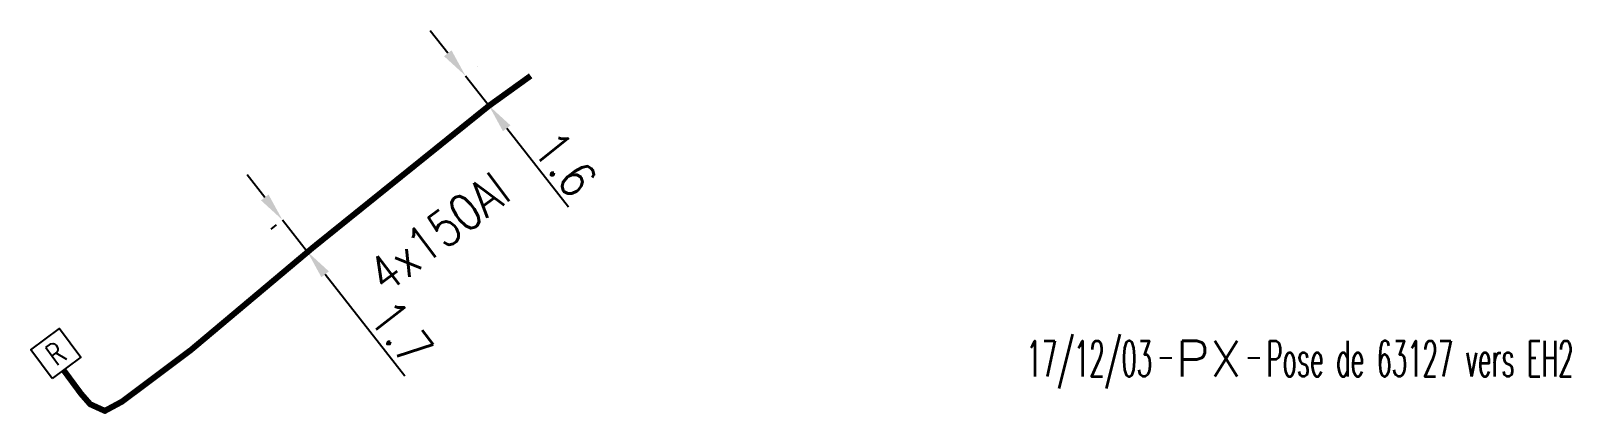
# Model space of a CAD drawing. Header units: millimetres. Extents: x 80000 to 81010, y 144000 to 145002.
# Drawn here: x 80563.1 to 80627.7, y 144985.8 to 145001.9 of the extents above; entities that cross this region are included whole.
import ezdxf
from ezdxf.enums import TextEntityAlignment as Align

# ---------------------------------------------------------------- set-up
doc = ezdxf.new("R2010")
doc.units = ezdxf.units.MM
doc.header["$PDMODE"] = 34
doc.linetypes.add('B_ST_AL', pattern=[2000, 1000, 1000])
doc.layers.get('0').update_dxf_attribs({"linetype": 'CONTINUOUS'})
doc.layers.get('Defpoints').update_dxf_attribs({"linetype": 'CONTINUOUS'})
doc.layers.add('B_100', color=3, linetype='CONTINUOUS')
doc.layers.add('B_200', color=7, linetype='CONTINUOUS')
doc.styles.add('M_ROMANS', font='ROMANS.shx', dxfattribs={"width": 0.75})
doc.styles.get("Standard").update_dxf_attribs({"font": 'romans.shx', "width": 0.85})
doc.dimstyles.get("Standard").update_dxf_attribs({"dimtxt": 1.5, "dimasz": 1.2, "dimexe": 0.625, "dimexo": 0.625, "dimgap": 0.25, "dimtad": 1, "dimdec": 1, "dimzin": 0, "dimdsep": 46, "dimtxsty": 'Standard', "dimcen": -0.5, "dimadec": 0, "dimazin": 0, "dimtfac": 1, "dimtdec": 1, "dimtmove": 0, "dimatfit": 3, "dimfxl": 0, "dimtolj": 1, "dimtzin": 0, "dimarcsym": 0})

# ---------------------------------------------------------------- blocks, each defined once
blk = doc.blocks.new('*D159')
at = {"layer": 'B_100', "color": 0, "linetype": 'Continuous', "lineweight": -2, "transparency": 16777216}
for p, q in [((80580.565, 145000.946), (80579.824, 145001.89)), ((80581.794, 145000.386), (80581.798, 145000.389)), ((80581.306, 145000.003), (80582.295, 144998.744)), ((80582.783, 144999.128), (80582.786, 144999.131)), ((80583.036, 144997.801), (80585.624, 144994.507))]:
    blk.add_line(p, q, dxfattribs=at)
at = {"layer": 'B_100', "color": 0, "linetype": 'Continuous', "transparency": 16777216}
for points in [[(80580.722, 145001.07), (80580.408, 145000.823), (80581.306, 145000.003)], [(80583.193, 144997.924), (80582.879, 144997.677), (80582.295, 144998.744)]]:
    blk.add_solid(points, dxfattribs=at)
at = {"layer": 'Defpoints', "color": 0, "linetype": 'Continuous', "transparency": 16777216}
for p in [(80581.303, 145000), (80581.306, 145000.003), (80582.291, 144998.742)]:
    blk.add_point(p, dxfattribs=at)
at = {"layer": 'B_100', "color": 0, "linetype": 'Continuous', "transparency": 16777216, "insert": (80585.487, 144996.3), "char_height": 1.5, "attachment_point": 5, "rotation": 308.15384}
blk.add_mtext('\\A1;1.6', dxfattribs=at)
blk = doc.blocks.new('*D160')
at = {"layer": 'B_100', "color": 0, "linetype": 'Continuous', "lineweight": -2, "transparency": 16777216}
for p, q in [((80572.885, 144994.897), (80572.144, 144995.84)), ((80573.365, 144993.748), (80573.135, 144993.567)), ((80573.626, 144993.953), (80574.677, 144992.616)), ((80574.416, 144992.411), (80574.185, 144992.23)), ((80575.418, 144991.673), (80578.761, 144987.417))]:
    blk.add_line(p, q, dxfattribs=at)
at = {"layer": 'B_100', "color": 0, "linetype": 'Continuous', "transparency": 16777216}
for points in [[(80573.042, 144995.02), (80572.728, 144994.773), (80573.626, 144993.953)], [(80575.575, 144991.796), (80575.261, 144991.549), (80574.677, 144992.616)]]:
    blk.add_solid(points, dxfattribs=at)
at = {"layer": 'Defpoints', "color": 0, "linetype": 'Continuous', "transparency": 16777216}
for p in [(80573.626, 144993.953), (80573.857, 144994.134), (80574.907, 144992.797)]:
    blk.add_point(p, dxfattribs=at)
at = {"layer": 'B_100', "color": 0, "linetype": 'Continuous', "transparency": 16777216, "insert": (80578.624, 144989.211), "char_height": 1.5, "attachment_point": 5, "rotation": 308.15384}
blk.add_mtext('\\A1;1.7', dxfattribs=at)
blk = doc.blocks.new('B_200_01')
at = {"color": 0, "linetype": 'Continuous', "flags": 128}
blk.add_lwpolyline([(-0.75, -0.75), (-0.75, 0.75), (0.75, 0.75), (0.75, -0.75)], close=True, dxfattribs=at)
at = {"color": 0, "linetype": 'Continuous', "style": 'M_ROMANS', "width": 0.75}
blk.add_text('R', height=0.9, dxfattribs=at).set_placement((0, 0), align=Align.MIDDLE)
at = {"color": 0, "linetype": 'Continuous', "style": 'M_ROMANS', "width": 0.75, "flags": 3}
for tag, p in [('DEF_LEG', (0, -5)), ('DEF_COUP', (0, -7.5)), ('DEF_TYPE', (0, -10))]:
    blk.add_attdef(tag, text='', height=1.2, dxfattribs=at).set_placement(p, align=Align.MIDDLE)
blk = doc.blocks.new('GIS_MODF')
at = {"color": 0, "linetype": 'Continuous', "flags": 128}
for points in [[(-2.176, -0.014), (-1.676, -0.014)], [(1.519, -0.014), (2.019, -0.014)]]:
    blk.add_lwpolyline(points, dxfattribs=at)
at = {"color": 0, "linetype": 'Continuous', "width": 0.5}
blk.add_attdef('DATE', text='', height=1.5, dxfattribs=at).set_placement((-2.502, -0.798), align=Align.RIGHT)
at = {"color": 0, "linetype": 'Continuous', "width": 1.771291}
blk.add_attdef('USER', text='', height=1.5, dxfattribs=at).set_placement((-1.507, -0.798), (1.276, -0.798), align=Align.FIT)
at = {"color": 0, "linetype": 'Continuous', "width": 0.5}
blk.add_attdef('DESC', (2.289, -0.798), '', height=1.5, dxfattribs=at)

msp = doc.modelspace()

# ---------------------------------------------------------------- linework, layer by layer
at = {"layer": 'B_100', "linetype": 'B_ST_AL', "const_width": 0.25, "flags": 128}
msp.add_lwpolyline([(80584.041, 145000), (80582.291, 144998.742), (80574.907, 144992.797), (80569.786, 144988.496), (80566.896, 144986.33), (80566.174, 144985.942), (80565.562, 144986.219), (80565.173, 144986.663), (80564.442, 144987.653)], dxfattribs=at)

# ---------------------------------------------------------------- block references
at = {"layer": 'B_100', "linetype": 'Continuous'}
ref = msp.add_blockref('GIS_MODF', (80612.621, 144988.176), dxfattribs=at)
ref.add_attrib('DATE', '17/12/03', dxfattribs={"layer": '0', "color": 0, "linetype": 'Continuous', "height": 1.5, "width": 0.5}).set_placement((80610.119, 144987.378), align=Align.RIGHT)
ref.add_attrib('USER', 'PX', dxfattribs={"layer": '0', "color": 0, "linetype": 'Continuous', "height": 1.5, "width": 1.025485}).set_placement((80611.114, 144987.378), (80613.897, 144987.378), align=Align.FIT)
ref.add_attrib('DESC', 'Pose de 63127 vers EH2', (80614.909, 144987.378), dxfattribs={"layer": '0', "color": 0, "linetype": 'Continuous', "height": 1.5, "width": 0.5})
at = {"layer": 'B_200', "linetype": 'ByBlock', "rotation": 36.45809766332307}
msp.add_blockref('B_200_01', (80564.117, 144988.346), dxfattribs=at)

# ---------------------------------------------------------------- texts
at = {"layer": 'B_100', "linetype": 'Continuous', "width": 0.85}
msp.add_text('4x150Al', height=1.5, rotation=37.14353, dxfattribs=at).set_placement((80580.187, 144993.438), align=Align.MIDDLE)

# ---------------------------------------------------------------- dimensions: what is measured, and where the dimension line sits
at = {"layer": 'B_100', "linetype": 'Continuous'}
for base, p1, p2, picture, middle in [((80581.306, 145000.003), (80582.291, 144998.742), (80581.303, 145000), '*D159', (80584.701, 144995.682)), ((80573.626, 144993.953), (80574.907, 144992.797), (80573.857, 144994.134), '*D160', (80577.837, 144988.593))]:
    dim = msp.add_linear_dim(base=base, p1=p1, p2=p2, angle=128.15384, dimstyle='Standard', dxfattribs=at)
    dim.commit()
    dim.dimension.update_dxf_attribs({"geometry": picture, "text_midpoint": middle, "dimtype": 161})

doc.saveas('drawing.dxf')
